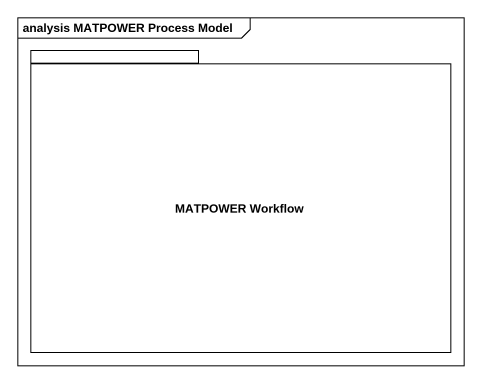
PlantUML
@startuml
mainframe analysis MATPOWER Process Model
package "MATPOWER Workflow" as MATPOWER_Workflow {
}
@enduml
